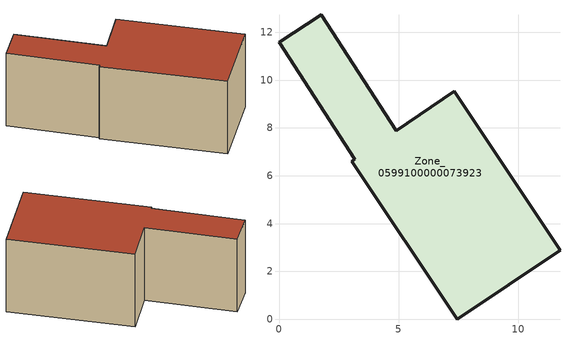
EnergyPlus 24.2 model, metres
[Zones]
Zone_0599100000073923
 floor ground (C_G): 11.75,2.88 7.45,0 3.04,6.61 3.16,6.69 0,11.59 1.77,12.73 4.9,7.88 7.33,9.53 z0
 wall outside (C_F): 4.9,7.88 1.77,12.73 0,11.59 3.16,6.69 3.04,6.61 7.45,0 11.75,2.88 7.33,9.53 4.9,7.88 z0:5.31
 roof outside (C_R): 11.75,2.88 7.33,9.53 4.9,7.88 1.77,12.73 0,11.59 3.16,6.69 3.04,6.61 7.45,0 z5.31
[BUILDING]
Pand.0599100000073923: North Axis=0; Terrain=City; Loads Convergence Tolerance Value=0.04; Temperature Convergence Tolerance Value=0.4; Solar Distribution=FullExterior; Maximum Number of Warmup Days=25; Minimum Number of Warmup Days=1
[Site:Location]
Rotterdam.The.Hague.AP_ZH_NLD Design_Conditions: Latitude=51.96; Longitude=4.45; Time Zone=1; Elevation=-4.5
[SITE:GROUNDTEMPERATURE:BUILDINGSURFACE]
18, 18, 18, 18, 18, 18, 18, 18, 18, 18, 18, 18
[MATERIAL] Thermal Absorptance=0.9; Solar Absorptance=0.7; Visible Absorptance=0.7
Name | Roughness | Thickness | Conductivity | Density | Specific Heat
G.D.1965 | MediumSmooth | 0.15 | 1 | 540 | 1210
F.D.1965 | Rough | 0.3 | 0.857143 | 1920 | 840
R.D.1965 | MediumRough | 0.2 | 0.08 | 1500 | 1000
[CONSTRUCTION]
C_G: G.D.1965
C_F: F.D.1965
C_R: R.D.1965
[ZONE]
Zone_0599100000073923: Type=1; Multiplier=1; Ceiling Height=Autocalculate; Volume=Autocalculate; Floor Area=autocalculate; Part of Total Floor Area=Yes
[ZONEINFILTRATION:DESIGNFLOWRATE]
Infil_Zone_0599100000073923: Zone or ZoneList or Space or SpaceList=Zone_0599100000073923; Schedule=AlwaysOn; Design Flow Rate Calculation Method=Flow/Area; Flow Rate per Floor Area=0.0042; Constant Term Coefficient=1; Temperature Term Coefficient=0; Velocity Term Coefficient=0; Velocity Squared Term Coefficient=0
[HVACTEMPLATE:ZONE:IDEALLOADSAIRSYSTEM]
Zone_0599100000073923: Maximum Heating Supply Air Temperature=50; Minimum Cooling Supply Air Temperature=13; Maximum Heating Supply Air Humidity Ratio=0.0156; Minimum Cooling Supply Air Humidity Ratio=0.0077; Heating Limit=NoLimit; Cooling Limit=NoLimit; Dehumidification Control Type=ConstantSensibleHeatRatio; Cooling Sensible Heat Ratio=0.7; Dehumidification Setpoint=60; Humidification Control Type=None; Humidification Setpoint=30; Outdoor Air Method=None; Outdoor Air Flow Rate per Person=0.00944; Outdoor Air Flow Rate per Zone Floor Area=0; Outdoor Air Flow Rate per Zone=0; Demand Controlled Ventilation Type=None; Outdoor Air Economizer Type=NoEconomizer; Heat Recovery Type=None; Sensible Heat Recovery Effectiveness=0.7; Latent Heat Recovery Effectiveness=0.65
[ZONECONTROL:THERMOSTAT]
ThermostatControl_Zone_0599100000073923: Zone or ZoneList=Zone_0599100000073923; Control Type Schedule=DualSetpointControlType; Control 1=Thermostat_Zone_0599100000073923; Temperature Difference Between Cutout And Setpoint=0
[THERMOSTATSETPOINT:DUALSETPOINT]
Thermostat_Zone_0599100000073923: Heating Setpoint Temperature Schedule=HeatingSetpoint_Zone_0599100000073923; Cooling Setpoint Temperature Schedule=CoolingSetpoint_Zone_0599100000073923
[SCHEDULE:COMPACT]
HeatingSetpoint_Zone_0599100000073923: Through: 12/31, For: AllDays, Until: 24:00, 21
CoolingSetpoint_Zone_0599100000073923: Through: 12/31, For: AllDays, Until: 24:00, 24
DualSetpointControlType: Through: 12/31, For: AllDays, Until: 24:00, 4
AlwaysOn: Through: 12/31, For: AllDays, Until: 24:00, 1
